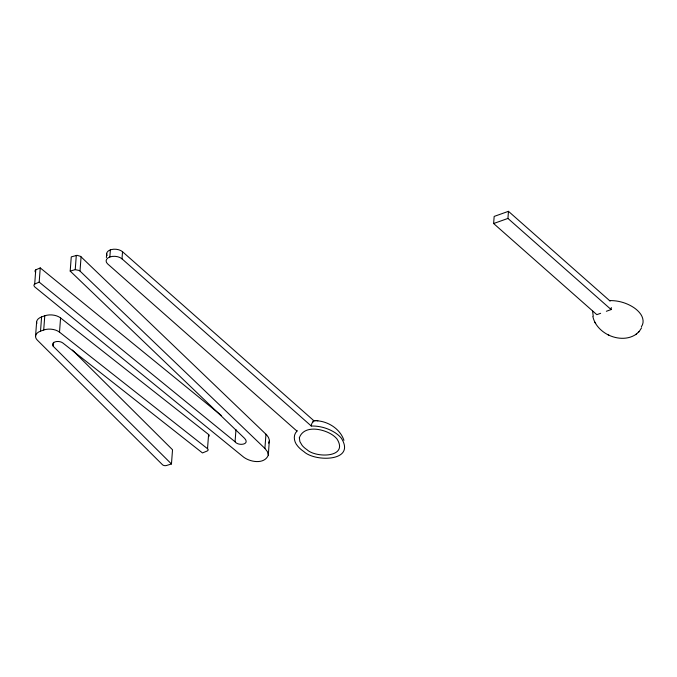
<?xml version="1.0" encoding="UTF-8"?>
<svg xmlns="http://www.w3.org/2000/svg" width="677" height="677" viewBox="0 0 677 677"><rect width="100%" height="100%" fill="white"/><g stroke="black" fill="none" stroke-linecap="round" stroke-linejoin="round"><path stroke-width="1.02" d="M592.57 311.183L593.23 316.049M106.382 257.556L106.67 253.477M40.248 267.914L39.181 282.123L235.063 441.768C238.143 446.211 250.498 444.747 244.592 438.374L70.196 271.088L71.263 256.879L77.076 255.314L80.351 256.295A5.966 3.461 4.3 0 1 81.071 256.862L266.713 434.972L268.507 437.477L269.361 440.092L268.32 455.139C264.419 464.887 249.229 462.129 242.654 456.34L34.984 287.099A5.966 3.461 4.3 0 1 34.375 286.489L33.85 285.135L34.696 284.069L35.763 269.852L40.248 267.914L221.379 415.526M35.542 336.393L36.609 322.184M72.346 350.034L172.525 449.756L171.459 463.973L166.5 465.497A2.911 1.684 4.3 0 1 162.505 464.744L37.269 340.074A11.653 6.753 4.3 0 1 40.518 331.146L41.585 316.929L44.775 315.795A11.653 6.753 4.3 0 1 60.575 317.945L208.592 434.507A2.911 1.684 4.3 0 1 208.821 436.411M40.518 331.146L43.709 330.012L44.775 315.795M171.459 463.973L53.331 346.379L53.635 342.325M53.331 346.379A5.831 3.377 4.3 0 1 54.955 341.919A5.831 3.377 4.3 0 1 62.859 342.994L202.465 452.938L207.035 451.068A2.911 1.684 4.3 0 0 207.517 448.716L59.508 332.153L60.575 317.945M70.196 271.088L75.232 269.641L76.298 255.424M268.32 455.139L267.44 451.686L264.893 448.428L80.004 271.071L81.071 256.862M109.843 256.981A8.742 5.061 4.3 0 1 121.995 258.842L311.293 426.028C319.552 425.833 327.863 428.143 334.853 432.552A36.253 21.004 4.3 0 1 341.352 438.197C356.305 461.858 314.83 462.154 303.829 451.551A36.253 21.004 4.3 0 1 297.491 445.847C293.953 441.853 292.777 435.099 296.975 431.122L107.677 263.937A8.742 5.061 4.3 0 1 109.843 256.981L110.376 249.872M121.995 258.842L122.529 251.734A8.742 5.061 4.3 0 0 111.417 249.559A8.742 5.061 4.3 0 0 107.118 255.517M207.517 448.716L208.592 434.507M235.063 441.768L235.977 429.582M264.893 448.428L265.968 434.211M313.942 420.789L313.163 421.086L313.942 420.789L122.529 251.734M600.643 313.307L596.826 314.661L493.626 223.528L494.159 216.42L508.469 211.326L610.095 301.07M606.364 311.268L611.136 309.575L507.936 218.434L508.469 211.326M611.136 309.575L611.289 307.544M269.387 440.93L268.693 443.173M641.601 327.803L639.308 331.349L636.219 334.193M641.381 326.712C644.614 322.438 642.896 316.481 639.621 312.766A36.296 21.021 4.3 0 0 633.562 307.417C626.437 302.788 617.873 300.376 609.376 300.605M638.36 332.39L639.308 331.349M609.021 335.25C617.441 339.202 628.231 339.795 636.109 334.269M635.601 334.633L636.735 333.82M35.763 269.852L34.916 270.927L35.441 272.281A5.966 3.461 4.3 0 0 35.627 272.493M34.696 284.069L39.181 282.123M493.626 223.528L507.936 218.434M75.232 269.641L79.285 270.504A5.966 3.461 4.3 0 1 80.004 271.071M313.679 420.688L316.066 420.713M317.53 420.806C328.92 421.813 340.243 429.218 343.941 440.321M315.567 420.679L317.851 420.823M592.832 316.362C594.516 324.698 601.007 331.375 608.488 334.997M608.141 334.836L609.325 335.403M594.888 322.201L595.658 323.581M36.812 323.504A11.653 6.753 4.3 0 1 41.585 316.929M43.709 330.012A11.653 6.753 4.3 0 1 59.508 332.153M312.952 421.915A15.52 7.684 70.4 0 1 313.908 421.238M296.932 431.08A11.187 5.534 70.4 0 1 297.025 430.394M311.242 425.985A11.187 5.534 70.4 0 1 312.977 421.966M299.352 437.723L299.886 441.624L302.128 445.398A29.035 16.815 4.3 0 0 306.977 449.68C315.778 458.16 348.951 457.923 337.002 439.001A29.035 16.815 4.3 0 0 332.153 434.719C323.047 428.727 304.091 424.784 299.352 437.723"/></g></svg>
